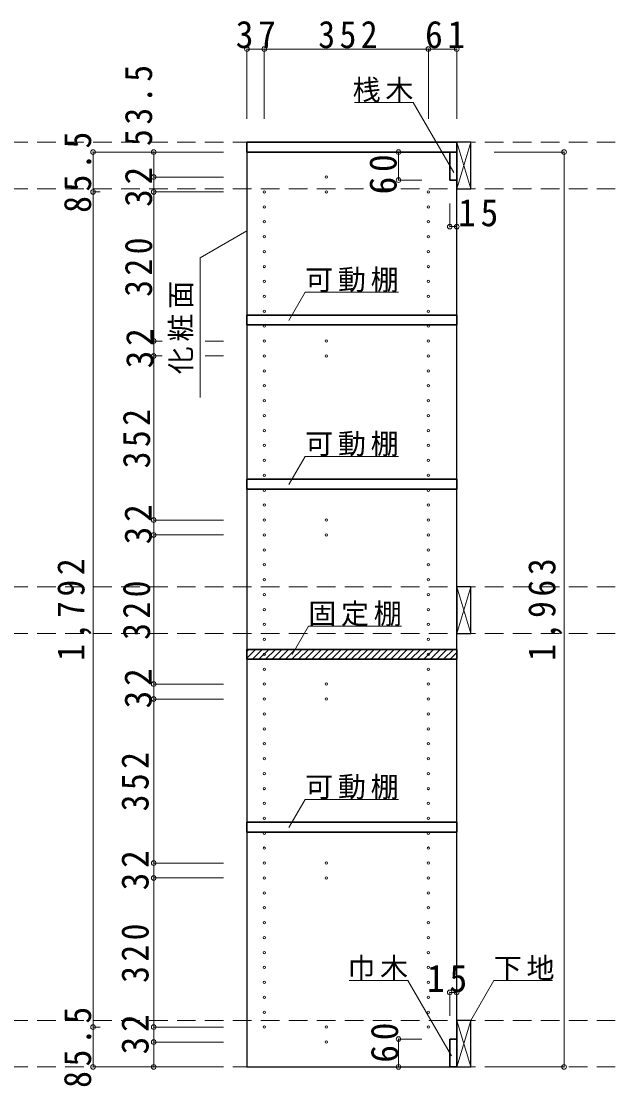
# Model space of a CAD drawing. Units: millimetres at full size, sheet at 1:20; details may follow other scales. Extents: x -3922 to 3878, y -2932 to 2722.
# Drawn here: x -772 to 506, y -1724 to 533 of the extents above; entities that cross this region are included whole.
import ezdxf

# ---------------------------------------------------------------- set-up
doc = ezdxf.new("R2010")
doc.units = ezdxf.units.MM
doc.header["$LTSCALE"] = 20
doc.header["$PDMODE"] = 32
doc.header["$PDSIZE"] = 10
doc.linetypes.add('DASHED2', pattern=[3, 2, -1])
for name, color, linetype, lineweight in [('0-2', 2, 'Continuous', 35), ('0-3_固定棚', 3, 'Continuous', 25), ('0-4_可動棚', 3, 'Continuous', 25), ('0-5_側板', 4, 'Continuous', 9), ('0-7_桟木・巾木', 2, 'Continuous', 35), ('0-8', 3, 'Continuous', 25), ('0-A_文字', 7, 'Continuous', 18), ('0-B_寸法', 7, 'Continuous', 9), ('0-C_ハッチ', 4, 'Continuous', 9)]:
    doc.layers.add(name, color=color, linetype=linetype, lineweight=lineweight)
doc.styles.add('ＭＳ ゴシック', font='')
doc.styles.get('ＭＳ ゴシック').set_extended_font_data('MS Gothic')

msp = doc.modelspace()

# ---------------------------------------------------------------- linework, layer by layer
at = {"layer": '0-2'}
for p, q in [((-287.53, 272.73), (162.47, 272.73)), ((162.47, 272.73), (162.47, 251.73))]:
    msp.add_line(p, q, dxfattribs=at)
msp.add_lwpolyline([(162.47, 251.73), (-287.53, 251.73), (-287.53, 272.73)], dxfattribs=at)
at = {"layer": '0-3_固定棚', "color": 2, "lineweight": 35}
for p, q in [((-287.53, -815.27), (162.47, -815.27)), ((-287.53, -815.27), (-287.53, -836.27)), ((162.47, -815.27), (162.47, -836.27)), ((-287.53, -836.27), (162.47, -836.27))]:
    msp.add_line(p, q, dxfattribs=at)
at = {"layer": '0-4_可動棚', "color": 2, "lineweight": 35}
for p, q in [((-287.53, -119.27), (-287.53, -98.27)), ((162.47, -98.27), (-287.53, -98.27)), ((-287.53, -471.27), (-287.53, -450.27)), ((162.47, -450.27), (-287.53, -450.27)), ((-287.53, -1207.27), (-287.53, -1186.27)), ((162.47, -1186.27), (-287.53, -1186.27))]:
    msp.add_line(p, q, dxfattribs=at)
for points in [[(162.47, -98.27), (162.47, -119.27), (-287.53, -119.27)], [(162.47, -450.27), (162.47, -471.27), (-287.53, -471.27)], [(162.47, -1186.27), (162.47, -1207.27), (-287.53, -1207.27)]]:
    msp.add_lwpolyline(points, dxfattribs=at)
at = {"layer": '0-5_側板', "color": 3, "lineweight": 25}
for p, q in [((162.47, 251.73), (-287.53, 251.73)), ((162.47, -1711.27), (162.47, 251.73))]:
    msp.add_line(p, q, dxfattribs=at)
msp.add_lwpolyline([(-287.53, 251.73), (-287.53, -1711.27), (162.47, -1711.27)], dxfattribs=at)
at = {"layer": '0-5_側板'}
for centre in [(-117.53, 198.23), (-250.53, 166.23), (-117.53, 166.23), (101.47, 166.23), (-250.53, 134.23), (101.47, 134.23), (-250.53, 102.23), (101.47, 102.23), (-250.53, 70.23), (101.47, 70.23), (-250.53, 38.23), (101.47, 38.23), (-250.53, 6.23), (101.47, 6.23), (-250.53, -25.77), (101.47, -25.77), (-250.53, -57.77), (101.47, -57.77), (-250.53, -89.77), (101.47, -89.77), (-250.53, -121.77), (101.47, -121.77), (-250.53, -153.77), (-117.53, -153.77), (101.47, -153.77), (-250.53, -185.77), (-117.53, -185.77), (101.47, -185.77), (-250.53, -217.77), (101.47, -217.77), (-250.53, -249.77), (101.47, -249.77), (-250.53, -281.77), (101.47, -281.77), (-250.53, -313.77), (101.47, -313.77), (-250.53, -345.77), (101.47, -345.77), (-250.53, -377.77), (101.47, -377.77), (-250.53, -409.77), (101.47, -409.77), (-250.53, -441.77), (101.47, -441.77), (-250.53, -473.77), (101.47, -473.77), (-250.53, -505.77), (101.47, -505.77), (-250.53, -537.77), (-117.53, -537.77), (101.47, -537.77), (-250.53, -569.77), (-117.53, -569.77), (101.47, -569.77), (-250.53, -601.77), (101.47, -601.77), (-250.53, -633.77), (101.47, -633.77), (-250.53, -665.77), (101.47, -665.77), (-250.53, -697.77), (101.47, -697.77), (-250.53, -729.77), (101.47, -729.77), (-250.53, -761.77), (101.47, -761.77), (-250.53, -793.77), (101.47, -793.77), (-250.53, -825.77), (101.47, -825.77), (-250.53, -857.77), (101.47, -857.77), (-250.53, -889.77), (-117.53, -889.77), (101.47, -889.77), (-250.53, -921.77), (-117.53, -921.77), (101.47, -921.77), (-250.53, -953.77), (101.47, -953.77), (-250.53, -985.77), (101.47, -985.77), (-250.53, -1017.77), (101.47, -1017.77), (-250.53, -1049.77), (101.47, -1049.77), (-250.53, -1081.77), (101.47, -1081.77), (-250.53, -1113.77), (101.47, -1113.77), (-250.53, -1145.77), (101.47, -1145.77), (-250.53, -1177.77), (101.47, -1177.77), (-250.53, -1209.77), (101.47, -1209.77), (-250.53, -1241.77), (101.47, -1241.77), (-250.53, -1273.77), (-117.53, -1273.77), (101.47, -1273.77), (-250.53, -1305.77), (-117.53, -1305.77), (101.47, -1305.77), (-250.53, -1337.77), (101.47, -1337.77), (-250.53, -1369.77), (101.47, -1369.77), (-250.53, -1401.77), (101.47, -1401.77), (-250.53, -1433.77), (101.47, -1433.77), (-250.53, -1465.77), (101.47, -1465.77), (-250.53, -1497.77), (101.47, -1497.77), (-250.53, -1529.77), (101.47, -1529.77), (-250.53, -1561.77), (101.47, -1561.77), (-250.53, -1593.77), (101.47, -1593.77), (-250.53, -1625.77), (-117.53, -1625.77), (101.47, -1625.77), (-117.53, -1657.77)]:
    msp.add_circle(centre, 2.5, dxfattribs=at)
at = {"layer": '0-7_桟木・巾木'}
for p, q in [((162.47, 251.73), (147.47, 251.73)), ((147.47, 191.73), (147.47, 251.73)), ((162.47, 251.73), (162.47, 191.73)), ((147.47, -1651.27), (162.47, -1651.27)), ((162.47, -1651.27), (162.47, -1711.27))]:
    msp.add_line(p, q, dxfattribs=at)
for points in [[(162.47, 191.73), (150.97, 191.73), (147.47, 191.73)], [(162.47, -1711.27), (147.47, -1711.27), (147.47, -1651.27)]]:
    msp.add_lwpolyline(points, dxfattribs=at)
at = {"layer": '0-8'}
for p, q in [((162.47, 272.73), (162.47, 172.73)), ((192.47, 272.73), (162.47, 272.73)), ((192.47, 172.73), (192.47, 272.73)), ((162.47, 172.73), (192.47, 172.73)), ((162.47, -681.27), (162.47, -781.27)), ((192.47, -681.27), (162.47, -681.27)), ((192.47, -781.27), (192.47, -681.27)), ((162.47, -781.27), (192.47, -781.27)), ((162.47, -1611.27), (162.47, -1711.27)), ((192.47, -1611.27), (162.47, -1611.27)), ((192.47, -1711.27), (192.47, -1611.27)), ((162.47, -1711.27), (192.47, -1711.27))]:
    msp.add_line(p, q, dxfattribs=at)
at = {"layer": '0-8', "color": 7, "lineweight": 18}
for p, q in [((162.47, 172.73), (192.47, 272.73)), ((162.47, 272.73), (192.47, 172.73)), ((162.47, -781.27), (192.47, -681.27)), ((162.47, -681.27), (192.47, -781.27)), ((162.47, -1711.27), (192.47, -1611.27)), ((162.47, -1611.27), (192.47, -1711.27))]:
    msp.add_line(p, q, dxfattribs=at)
at = {"layer": '0-A_文字'}
for p, q in [((69.12, 358.32), (-56.91, 358.32)), ((155.8, 208.2), (69.12, 358.32)), ((-287.53, 82.66), (-387.53, 24.93)), ((-387.53, -275.07), (-387.53, 24.93)), ((-197.55, -109.79), (-162.53, -49.14)), ((37.47, -49.14), (-162.53, -49.14)), ((-197.55, -461.79), (-162.53, -401.14)), ((37.47, -401.14), (-162.53, -401.14)), ((-190.89, -826.33), (-155.88, -765.68)), ((44.12, -765.68), (-155.88, -765.68)), ((-197.55, -1197.79), (-162.53, -1137.14)), ((37.47, -1137.14), (-162.53, -1137.14)), ((192.47, -1611.27), (241.89, -1525.68)), ((241.89, -1525.68), (367.91, -1525.68))]:
    msp.add_line(p, q, dxfattribs=at)
msp.add_lwpolyline([(151.07, -1687.41), (57.69, -1525.68), (-68.34, -1525.68)], dxfattribs=at)
at = {"layer": '0-B_寸法', "color": 4}
for p, q in [((-287.53, 472.73), (-287.53, 322.73)), ((-287.53, 472.73), (162.47, 472.73)), ((-250.53, 472.73), (-250.53, 322.73)), ((101.47, 472.73), (101.47, 322.73)), ((162.47, 472.73), (162.47, 322.73)), ((-617.53, 251.73), (-617.53, -1711.27)), ((-617.53, 251.73), (-487.53, 251.73)), ((-487.53, 251.73), (-487.53, 198.23)), ((-337.53, 251.73), (-487.53, 251.73)), ((37.47, 251.73), (37.47, 191.73)), ((37.47, 251.73), (87.47, 251.73)), ((392.47, 251.73), (242.47, 251.73)), ((392.47, 251.73), (392.47, -1711.27)), ((-487.53, 198.23), (-487.53, 166.23)), ((-337.53, 198.23), (-487.53, 198.23)), ((37.47, 191.73), (87.47, 191.73)), ((-617.53, 166.23), (-602.52, 166.23)), ((-487.53, 166.23), (-487.53, -153.77)), ((-337.53, 166.23), (-487.53, 166.23)), ((147.47, 91.73), (147.47, 141.73)), ((162.47, 91.73), (162.47, 141.73)), ((147.47, 91.73), (162.47, 91.73)), ((-487.53, -153.77), (-487.53, -185.77)), ((-469.04, -153.77), (-487.53, -153.77)), ((-337.53, -153.77), (-377.28, -153.77)), ((-487.53, -185.77), (-487.53, -537.77)), ((-469.04, -185.77), (-487.53, -185.77)), ((-337.53, -185.77), (-377.28, -185.77)), ((-487.53, -537.77), (-487.53, -569.77)), ((-337.53, -537.77), (-487.53, -537.77)), ((-487.53, -569.77), (-487.53, -889.77)), ((-337.53, -569.77), (-487.53, -569.77)), ((-487.53, -889.77), (-487.53, -921.77)), ((-337.53, -889.77), (-487.53, -889.77)), ((-337.53, -921.77), (-487.53, -921.77)), ((-487.53, -1273.77), (-487.53, -921.77)), ((-487.53, -1305.77), (-487.53, -1273.77)), ((-487.53, -1273.77), (-337.53, -1273.77)), ((-487.53, -1625.77), (-487.53, -1305.77)), ((-487.53, -1305.77), (-337.53, -1305.77)), ((147.47, -1551.27), (162.47, -1551.27)), ((147.47, -1551.27), (147.47, -1601.27)), ((162.47, -1551.27), (162.47, -1601.27)), ((-617.53, -1625.77), (-602.52, -1625.77)), ((-487.53, -1657.77), (-487.53, -1625.77)), ((-487.53, -1625.77), (-337.53, -1625.77)), ((-487.53, -1711.27), (-487.53, -1657.77)), ((-487.53, -1657.77), (-337.53, -1657.77)), ((37.47, -1651.27), (37.47, -1711.27)), ((37.47, -1651.27), (87.47, -1651.27)), ((-617.53, -1711.27), (-487.53, -1711.27)), ((-487.53, -1711.27), (-337.53, -1711.27)), ((37.47, -1711.27), (87.47, -1711.27)), ((392.47, -1711.27), (242.47, -1711.27))]:
    msp.add_line(p, q, dxfattribs=at)
at = {"layer": '0-B_寸法', "color": 4, "linetype": 'DASHED2'}
for p, q in [((2842.47, 272.73), (-2676.53, 272.73)), ((2842.47, 172.73), (-2676.53, 172.73)), ((2842.47, -681.27), (-2676.53, -681.27)), ((2842.47, -781.27), (-2676.53, -781.27)), ((2842.47, -1611.27), (-2676.53, -1611.27)), ((2842.47, -1711.27), (-2676.53, -1711.27))]:
    msp.add_line(p, q, dxfattribs=at)
at = {"layer": '0-B_寸法'}
for p in [(-287.53, 472.73), (-250.53, 472.73), (101.47, 472.73), (162.47, 472.73), (-617.53, 251.73), (-487.53, 251.73), (37.47, 251.73), (392.47, 251.73), (-487.53, 198.23), (37.47, 191.73), (-617.53, 166.23), (-487.53, 166.23), (147.47, 91.73), (162.47, 91.73), (-487.53, -153.77), (-487.53, -185.77), (-487.53, -537.77), (-487.53, -569.77), (-487.53, -889.77), (-487.53, -921.77), (-487.53, -1273.77), (-487.53, -1305.77), (147.47, -1551.27), (162.47, -1551.27), (-617.53, -1625.77), (-487.53, -1625.77), (37.47, -1651.27), (-487.53, -1657.77), (-617.53, -1711.27), (-487.53, -1711.27), (37.47, -1711.27), (392.47, -1711.27)]:
    msp.add_point(p, dxfattribs=at)
at = {"layer": '0-C_ハッチ'}
for p, q in [((-287.53, -833.79), (-269, -815.27)), ((-287.53, -819.65), (-283.15, -815.27)), ((-275.86, -836.27), (-254.86, -815.27)), ((-261.72, -836.27), (-240.72, -815.27)), ((-247.58, -836.27), (-226.58, -815.27)), ((-233.44, -836.27), (-212.44, -815.27)), ((-219.29, -836.27), (-198.29, -815.27)), ((-205.15, -836.27), (-184.15, -815.27)), ((-191.01, -836.27), (-170.01, -815.27)), ((-176.87, -836.27), (-155.87, -815.27)), ((-162.73, -836.27), (-141.73, -815.27)), ((-148.58, -836.27), (-127.58, -815.27)), ((-134.44, -836.27), (-113.44, -815.27)), ((-120.3, -836.27), (-99.3, -815.27)), ((-106.16, -836.27), (-85.16, -815.27)), ((-92.01, -836.27), (-71.01, -815.27)), ((-77.87, -836.27), (-56.87, -815.27)), ((-63.73, -836.27), (-42.73, -815.27)), ((-49.59, -836.27), (-28.59, -815.27)), ((-35.45, -836.27), (-14.45, -815.27)), ((-21.3, -836.27), (-0.3, -815.27)), ((-7.16, -836.27), (13.84, -815.27)), ((6.98, -836.27), (27.98, -815.27)), ((21.12, -836.27), (42.12, -815.27)), ((35.26, -836.27), (56.26, -815.27)), ((49.41, -836.27), (70.41, -815.27)), ((63.55, -836.27), (84.55, -815.27)), ((77.69, -836.27), (98.69, -815.27)), ((91.83, -836.27), (112.83, -815.27)), ((105.97, -836.27), (126.97, -815.27)), ((120.12, -836.27), (141.12, -815.27)), ((134.26, -836.27), (155.26, -815.27)), ((148.4, -836.27), (162.47, -822.2))]:
    msp.add_line(p, q, dxfattribs=at)

# ---------------------------------------------------------------- texts
at = {"layer": '0-A_文字', "char_height": 43.99, "attachment_point": 7, "style": 'ＭＳ ゴシック'}
for s, insert in [('\\T1.17;桟木', (-60.88, 358.32)), ('\\T1.17;可動棚', (-162.53, -49.14)), ('\\T1.17;可動棚', (-162.53, -401.14)), ('\\T1.17;固定棚', (-155.88, -765.68)), ('\\T1.17;可動棚', (-162.53, -1137.14)), ('\\T1.17;巾木', (-72.31, -1525.68)), ('\\T1.17;下地', (241.89, -1525.68))]:
    msp.add_mtext(s, dxfattribs=dict(at, insert=insert))
at = {"layer": '0-A_文字', "insert": (-402.53, -225.07), "char_height": 43.99, "attachment_point": 7, "rotation": 90, "style": 'ＭＳ ゴシック'}
msp.add_mtext('\\T1.17;化粧面', dxfattribs=at)
at = {"layer": '0-B_寸法', "char_height": 58.65, "attachment_point": 7, "style": 'ＭＳ ゴシック'}
for s, insert in [('\\T1.27;\\W0.95;37', (-311.53, 473.94)), ('\\T1.27;\\W0.9;352', (-134.53, 473.94)), ('\\T1.27;\\W0.95;61', (94.47, 473.94)), ('\\T1.27;\\W0.95;15', (165.36, 91.73)), ('\\T1.27;\\W0.95;15', (98.62, -1551.27))]:
    msp.add_mtext(s, dxfattribs=dict(at, insert=insert))
at = {"layer": '0-B_寸法', "char_height": 58.65, "attachment_point": 7, "rotation": 90, "style": 'ＭＳ ゴシック'}
for s, insert in [('\\T1.28;\\W0.9;53.5', (-490.14, 264.81)), ('\\T1.28;\\W0.9;85.5', (-620.85, 121.48)), ('\\T1.27;\\W0.95;60', (34.27, 160.86)), ('\\T1.27;\\W0.95;32', (-490.14, 134.1)), ('\\T1.27;\\W0.9;320', (-490.14, -58.77)), ('\\T1.27;\\W0.95;32', (-487.53, -212.27)), ('\\T1.27;\\W0.9;352', (-494.44, -426.77)), ('\\T1.27;\\W0.95;32', (-491.04, -589.89)), ('\\T1.28;\\W0.9;1,792', (-620.85, -839.77)), ('\\T1.28;\\W0.9;1,963', (389.15, -839.77)), ('\\T1.27;\\W0.9;320', (-494.44, -794.77)), ('\\T1.27;\\W0.95;32', (-491.04, -941.89)), ('\\T1.27;\\W0.9;352', (-497.53, -1162.77)), ('\\T1.27;\\W0.95;32', (-497.53, -1332.27)), ('\\T1.27;\\W0.9;320', (-497.53, -1530.77)), ('\\T1.28;\\W0.9;85.5', (-620.85, -1756.02)), ('\\T1.27;\\W0.95;32', (-497.53, -1684.27)), ('\\T1.27;\\W0.95;60', (37.47, -1702.05))]:
    msp.add_mtext(s, dxfattribs=dict(at, insert=insert))

doc.saveas('drawing.dxf')
